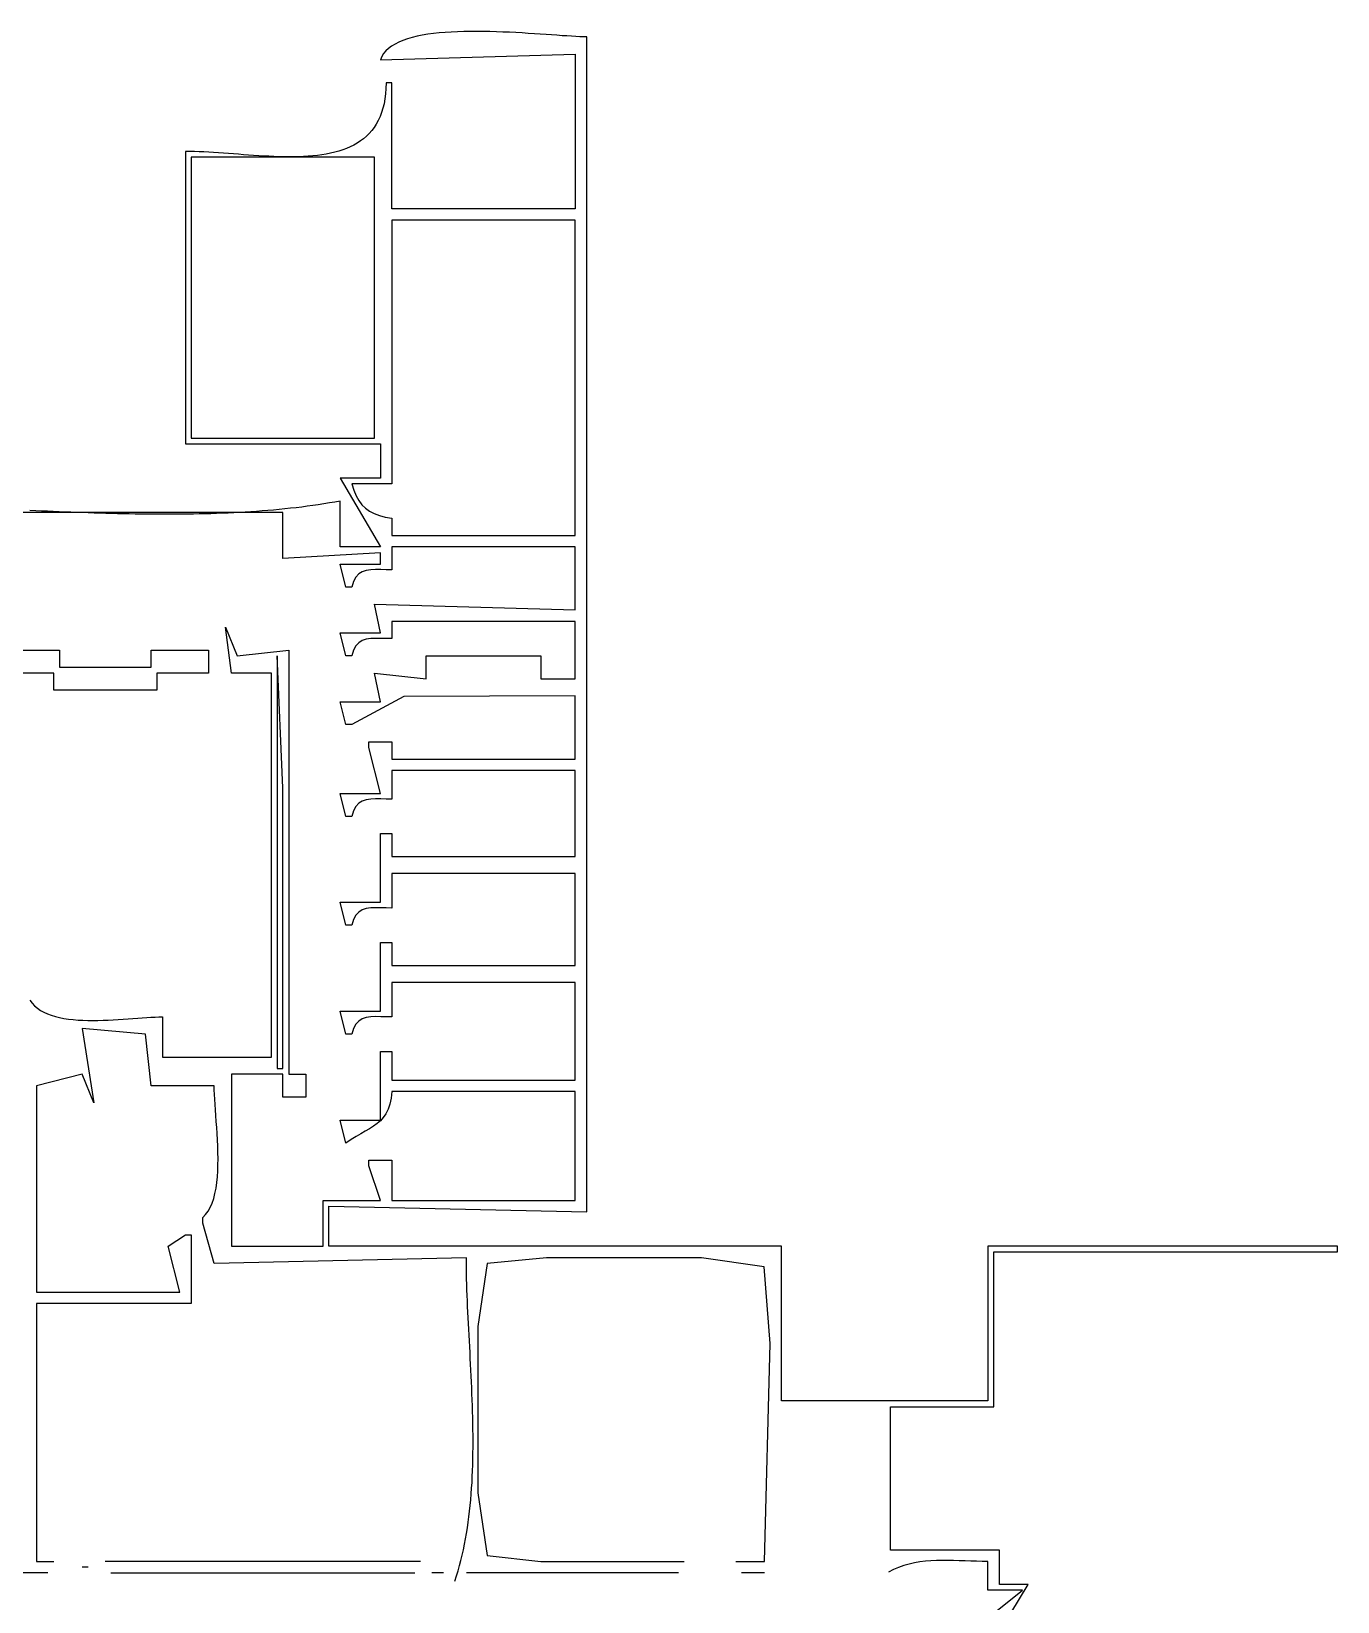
# Model space of a CAD drawing. Header units: metres. Extents: x 249 to 997, y 92 to 756.
# Drawn here: x 769.1 to 997, y 479 to 752.9 of the extents above; entities that cross this region are included whole.
import ezdxf

# ---------------------------------------------------------------- set-up
doc = ezdxf.new("R2010")
doc.units = ezdxf.units.M

msp = doc.modelspace()

# ---------------------------------------------------------------- linework, layer by layer
for p, q in [((832.5642, 750.744), (831.9641, 750.3787)), ((833.225, 751.0757), (832.5642, 750.744)), ((833.9428, 751.375), (833.225, 751.0757)), ((834.7141, 751.6435), (833.9428, 751.375)), ((835.5352, 751.8823), (834.7141, 751.6435)), ((836.4026, 752.0929), (835.5352, 751.8823)), ((837.3125, 752.2766), (836.4026, 752.0929)), ((838.2615, 752.4349), (837.3125, 752.2766)), ((839.2458, 752.5689), (838.2615, 752.4349)), ((840.2619, 752.6801), (839.2458, 752.5689)), ((841.3062, 752.7699), (840.2619, 752.6801)), ((842.375, 752.8395), (841.3062, 752.7699)), ((843.4647, 752.8904), (842.375, 752.8395)), ((844.5718, 752.9239), (843.4647, 752.8904)), ((845.6926, 752.9414), (844.5718, 752.9239)), ((846.8235, 752.9441), (845.6926, 752.9414)), ((847.9608, 752.9335), (846.8235, 752.9441)), ((849.1011, 752.911), (847.9608, 752.9335)), ((850.2406, 752.8778), (849.1011, 752.911)), ((851.3758, 752.8353), (850.2406, 752.8778)), ((852.503, 752.785), (851.3758, 752.8353)), ((853.6186, 752.728), (852.503, 752.785)), ((854.7191, 752.6659), (853.6186, 752.728)), ((855.8008, 752.5999), (854.7191, 752.6659)), ((856.86, 752.5314), (855.8008, 752.5999)), ((857.8933, 752.4617), (856.86, 752.5314)), ((858.8969, 752.3923), (857.8933, 752.4617)), ((859.8672, 752.3244), (858.8969, 752.3923)), ((860.8007, 752.2594), (859.8672, 752.3244)), ((861.6938, 752.1987), (860.8007, 752.2594)), ((862.5427, 752.1436), (861.6938, 752.1987)), ((863.344, 752.0955), (862.5427, 752.1436)), ((864.094, 752.0557), (863.344, 752.0955)), ((864.789, 752.0256), (864.094, 752.0557)), ((865.4256, 752.0066), (864.789, 752.0256)), ((866, 752), (865.4256, 752.0066)), ((866, 547), (866, 752)), ((830, 748), (864, 749)), ((830.2425, 748.5538), (830, 748)), ((830.5639, 749.0673), (830.2425, 748.5538)), ((830.9603, 749.5417), (830.5639, 749.0673)), ((831.4282, 749.9784), (830.9603, 749.5417)), ((831.9641, 750.3787), (831.4282, 749.9784)), ((864, 749), (864, 722)), ((830.9767, 743.0092), (830.909, 742.0684)), ((831, 744), (830.9767, 743.0092)), ((832, 744), (831, 744)), ((832, 722), (832, 744)), ((830.6452, 740.3313), (830.4514, 739.5328)), ((830.7981, 741.1761), (830.6452, 740.3313)), ((830.909, 742.0684), (830.7981, 741.1761)), ((829.6363, 737.4026), (829.2906, 736.7769)), ((829.9457, 738.0696), (829.6363, 737.4026)), ((830.2178, 738.7793), (829.9457, 738.0696)), ((830.4514, 739.5328), (830.2178, 738.7793)), ((827.0601, 734.2281), (826.5218, 733.8258)), ((827.5692, 734.6647), (827.0601, 734.2281)), ((828.048, 735.1366), (827.5692, 734.6647)), ((828.4953, 735.6452), (828.048, 735.1366)), ((828.9099, 736.1915), (828.4953, 735.6452)), ((829.2906, 736.7769), (828.9099, 736.1915)), ((796.7802, 731.9938), (796, 732)), ((796, 732), (796, 681)), ((797.5758, 731.9761), (796.7802, 731.9938)), ((798.3855, 731.9482), (797.5758, 731.9761)), ((799.2081, 731.9111), (798.3855, 731.9482)), ((800.0425, 731.8661), (799.2081, 731.9111)), ((800.8875, 731.8145), (800.0425, 731.8661)), ((801.7419, 731.7573), (800.8875, 731.8145)), ((802.6046, 731.6959), (801.7419, 731.7573)), ((803.4743, 731.6314), (802.6046, 731.6959)), ((804.35, 731.565), (803.4743, 731.6314)), ((805.2305, 731.4979), (804.35, 731.565)), ((806.1145, 731.4313), (805.2305, 731.4979)), ((807.0009, 731.3665), (806.1145, 731.4313)), ((820.5565, 731.5457), (819.7907, 731.4193)), ((821.3048, 731.6943), (820.5565, 731.5457)), ((822.0345, 731.8663), (821.3048, 731.6943)), ((822.7444, 732.0628), (822.0345, 731.8663)), ((823.4333, 732.2852), (822.7444, 732.0628)), ((824.1, 732.5345), (823.4333, 732.2852)), ((824.7433, 732.812), (824.1, 732.5345)), ((825.3622, 733.119), (824.7433, 732.812)), ((825.9554, 733.4565), (825.3622, 733.119)), ((826.5218, 733.8258), (825.9554, 733.4565)), ((797, 731), (797, 682)), ((829, 731), (797, 731)), ((807.8886, 731.3046), (807.0009, 731.3665)), ((808.7763, 731.2468), (807.8886, 731.3046)), ((809.6629, 731.1944), (808.7763, 731.2468)), ((810.5473, 731.1485), (809.6629, 731.1944)), ((811.4282, 731.1104), (810.5473, 731.1485)), ((812.3045, 731.0812), (811.4282, 731.1104)), ((813.175, 731.0621), (812.3045, 731.0812)), ((814.0386, 731.0544), (813.175, 731.0621)), ((814.8941, 731.0592), (814.0386, 731.0544)), ((815.7402, 731.0778), (814.8941, 731.0592)), ((816.5759, 731.1114), (815.7402, 731.0778)), ((817.4, 731.1611), (816.5759, 731.1114)), ((818.2112, 731.2282), (817.4, 731.1611)), ((819.0085, 731.3139), (818.2112, 731.2282)), ((819.7907, 731.4193), (819.0085, 731.3139)), ((829, 682), (829, 731)), ((864, 722), (832, 722)), ((832, 720), (832, 674)), ((864, 720), (832, 720)), ((864, 665), (864, 720)), ((796, 681), (830, 681)), ((797, 682), (829, 682)), ((830, 681), (830, 675)), ((830, 675), (823, 675)), ((823, 675), (830, 663)), ((832, 674), (825, 674)), ((825, 674), (825.3656, 672.8854)), ((825.3656, 672.8854), (825.7795, 671.9139)), ((825.7795, 671.9139), (826.2514, 671.0748)), ((813, 669), (767, 669)), ((769.8751, 669.2957), (768.8598, 669.3369)), ((770.8913, 669.2547), (769.8751, 669.2957)), ((771.9084, 669.2141), (770.8913, 669.2547)), ((772.9263, 669.1739), (771.9084, 669.2141)), ((773.945, 669.1343), (772.9263, 669.1739)), ((774.9642, 669.0955), (773.945, 669.1343)), ((775.984, 669.0576), (774.9642, 669.0955)), ((777.0043, 669.0208), (775.984, 669.0576)), ((778.025, 668.9851), (777.0043, 669.0208)), ((779.0459, 668.9509), (778.025, 668.9851)), ((780.0671, 668.9181), (779.0459, 668.9509)), ((781.0884, 668.8869), (780.0671, 668.9181)), ((782.1098, 668.8576), (781.0884, 668.8869)), ((783.1311, 668.8302), (782.1098, 668.8576)), ((784.1523, 668.8049), (783.1311, 668.8302)), ((785.1733, 668.7818), (784.1523, 668.8049)), ((786.194, 668.7611), (785.1733, 668.7818)), ((787.2144, 668.7429), (786.194, 668.7611)), ((788.2343, 668.7273), (787.2144, 668.7429)), ((789.2536, 668.7146), (788.2343, 668.7273)), ((790.2724, 668.7049), (789.2536, 668.7146)), ((791.2904, 668.6982), (790.2724, 668.7049)), ((792.3077, 668.6948), (791.2904, 668.6982)), ((793.3241, 668.6948), (792.3077, 668.6948)), ((794.3395, 668.6984), (793.3241, 668.6948)), ((795.354, 668.7056), (794.3395, 668.6984)), ((796.3673, 668.7167), (795.354, 668.7056)), ((797.3794, 668.7317), (796.3673, 668.7167)), ((798.3902, 668.7509), (797.3794, 668.7317)), ((799.3996, 668.7744), (798.3902, 668.7509)), ((800.4076, 668.8022), (799.3996, 668.7744)), ((801.4141, 668.8347), (800.4076, 668.8022)), ((802.419, 668.8718), (801.4141, 668.8347)), ((803.4221, 668.9139), (802.419, 668.8718)), ((804.4235, 668.9609), (803.4221, 668.9139)), ((805.423, 669.0131), (804.4235, 668.9609)), ((806.4205, 669.0705), (805.423, 669.0131)), ((807.4161, 669.1335), (806.4205, 669.0705)), ((808.4095, 669.202), (807.4161, 669.1335)), ((809.4007, 669.2762), (808.4095, 669.202)), ((810.3896, 669.3564), (809.4007, 669.2762)), ((811.3762, 669.4425), (810.3896, 669.3564)), ((812.3603, 669.5349), (811.3762, 669.4425)), ((813.3418, 669.6335), (812.3603, 669.5349)), ((813, 661), (813, 669)), ((814.3208, 669.7386), (813.3418, 669.6335)), ((815.2971, 669.8504), (814.3208, 669.7386)), ((816.2705, 669.9689), (815.2971, 669.8504)), ((817.2411, 670.0943), (816.2705, 669.9689)), ((818.2088, 670.2268), (817.2411, 670.0943)), ((819.1734, 670.3664), (818.2088, 670.2268)), ((820.1349, 670.5134), (819.1734, 670.3664)), ((821.0933, 670.6679), (820.1349, 670.5134)), ((822.0483, 670.83), (821.0933, 670.6679)), ((823, 671), (822.0483, 670.83)), ((823, 663), (823, 671)), ((826.2514, 671.0748), (826.791, 670.3571)), ((826.791, 670.3571), (827.4081, 669.7503)), ((827.4081, 669.7503), (828.1127, 669.2434)), ((828.1127, 669.2434), (828.9143, 668.8257)), ((828.9143, 668.8257), (829.8229, 668.4864)), ((829.8229, 668.4864), (830.8482, 668.2147)), ((830.8482, 668.2147), (832, 668)), ((832, 668), (832, 665)), ((830, 663), (823, 663)), ((832, 665), (864, 665)), ((864, 663), (832, 663)), ((832, 663), (832, 659)), ((864, 652), (864, 663)), ((830, 662), (813, 661)), ((830, 660), (830, 662)), ((824, 656), (823, 660)), ((823, 660), (830, 660)), ((825.7109, 657.7389), (825.2986, 656.9869)), ((826.2275, 658.2867), (825.7109, 657.7389)), ((826.8395, 658.6612), (826.2275, 658.2867)), ((827.5375, 658.8934), (826.8395, 658.6612)), ((828.3126, 659.0141), (827.5375, 658.8934)), ((829.1555, 659.0543), (828.3126, 659.0141)), ((830.0571, 659.0447), (829.1555, 659.0543)), ((831.0083, 659.0163), (830.0571, 659.0447)), ((832, 659), (831.0083, 659.0163)), ((825, 656), (824, 656)), ((825.2986, 656.9869), (825, 656)), ((830, 648), (829, 653)), ((829, 653), (864, 652)), ((864, 650), (832, 650)), ((832, 650), (832, 647)), ((864, 640), (864, 650)), ((804, 641), (803, 649)), ((803, 649), (805, 644)), ((824, 644), (823, 648)), ((823, 648), (830, 648)), ((826.8395, 646.6612), (826.2275, 646.2866)), ((827.5375, 646.8934), (826.8395, 646.6612)), ((828.3126, 647.0141), (827.5375, 646.8934)), ((829.1555, 647.0542), (828.3126, 647.0141)), ((830.0571, 647.0447), (829.1555, 647.0542)), ((831.0083, 647.0163), (830.0571, 647.0447)), ((832, 647), (831.0083, 647.0163)), ((750, 645), (774, 645)), ((774, 645), (774, 642)), ((790, 642), (790, 645)), ((790, 645), (800, 645)), ((800, 645), (800, 641)), ((805, 644), (814, 645)), ((812, 644), (812, 572)), ((813, 621), (812, 644)), ((814, 645), (814, 571)), ((825, 644), (824, 644)), ((825.2986, 644.9869), (825, 644)), ((825.7109, 645.7388), (825.2986, 644.9869)), ((826.2275, 646.2866), (825.7109, 645.7388)), ((838, 640), (838, 644)), ((838, 644), (858, 644)), ((858, 644), (858, 640)), ((774, 642), (790, 642)), ((773, 641), (753, 641)), ((773, 638), (773, 641)), ((800, 641), (791, 641)), ((791, 641), (791, 638)), ((811, 641), (804, 641)), ((811, 574), (811, 641)), ((830, 636), (829, 641)), ((829, 641), (838, 640)), ((858, 640), (864, 640)), ((791, 638), (773, 638)), ((824, 632), (823, 636)), ((823, 636), (830, 636)), ((834.0833, 636.8889), (825, 632)), ((864, 637), (834.0833, 636.8889)), ((864, 626), (864, 637)), ((825, 632), (824, 632)), ((828, 628), (828, 629)), ((828, 629), (832, 629)), ((830, 620), (828, 628)), ((832, 629), (832, 626)), ((832, 626), (864, 626)), ((864, 624), (832, 624)), ((832, 624), (832, 619)), ((864, 609), (864, 624)), ((813, 572), (813, 621)), ((824, 616), (823, 620)), ((823, 620), (830, 620)), ((825.2986, 616.9869), (825, 616)), ((825.7109, 617.7388), (825.2986, 616.9869)), ((826.2275, 618.2866), (825.7109, 617.7388)), ((826.8395, 618.6612), (826.2275, 618.2866)), ((827.5375, 618.8934), (826.8395, 618.6612)), ((828.3126, 619.0141), (827.5375, 618.8934)), ((829.1555, 619.0542), (828.3126, 619.0141)), ((830.0571, 619.0447), (829.1555, 619.0542)), ((831.0083, 619.0163), (830.0571, 619.0447)), ((832, 619), (831.0083, 619.0163)), ((825, 616), (824, 616)), ((830, 601), (830, 613)), ((830, 613), (832, 613)), ((832, 613), (832, 609)), ((832, 609), (864, 609)), ((864, 606), (832, 606)), ((832, 606), (832, 600)), ((864, 590), (864, 606)), ((824, 597), (823, 601)), ((823, 601), (830, 601)), ((828.3126, 600.0141), (827.5375, 599.8934)), ((829.1555, 600.0543), (828.3126, 600.0141)), ((830.0571, 600.0447), (829.1555, 600.0543)), ((831.0083, 600.0163), (830.0571, 600.0447)), ((832, 600), (831.0083, 600.0163)), ((825.2986, 597.9869), (825, 597)), ((825.7109, 598.7389), (825.2986, 597.9869)), ((826.2275, 599.2867), (825.7109, 598.7389)), ((826.8395, 599.6612), (826.2275, 599.2867)), ((827.5375, 599.8934), (826.8395, 599.6612)), ((825, 597), (824, 597)), ((830, 582), (830, 594)), ((830, 594), (832, 594)), ((832, 594), (832, 590)), ((832, 590), (864, 590)), ((864, 587), (832, 587)), ((832, 587), (832, 581)), ((864, 570), (864, 587)), ((768.8463, 583.9047), (769.2295, 583.3966)), ((769.2295, 583.3966), (769.6685, 582.937)), ((769.6685, 582.937), (770.16, 582.5238)), ((770.16, 582.5238), (770.7008, 582.1547)), ((770.7008, 582.1547), (771.2876, 581.8276)), ((771.2876, 581.8276), (771.9171, 581.5404)), ((771.9171, 581.5404), (772.586, 581.2909)), ((772.586, 581.2909), (773.2912, 581.0769)), ((773.2912, 581.0769), (774.0294, 580.8962)), ((774.0294, 580.8962), (774.7972, 580.7469)), ((786.8362, 580.7251), (787.6578, 580.7851)), ((787.6578, 580.7851), (788.4568, 580.8417)), ((788.4568, 580.8417), (789.2301, 580.8929)), ((789.2301, 580.8929), (789.9743, 580.9365)), ((789.9743, 580.9365), (790.6861, 580.9703)), ((790.6861, 580.9703), (791.3625, 580.9922)), ((791.3625, 580.9922), (792, 581)), ((792, 581), (792, 574)), ((824, 578), (823, 582)), ((823, 582), (830, 582)), ((827.5375, 580.8933), (826.8395, 580.6611)), ((828.3126, 581.0141), (827.5375, 580.8933)), ((829.1555, 581.0542), (828.3126, 581.0141)), ((830.0571, 581.0447), (829.1555, 581.0542)), ((831.0083, 581.0163), (830.0571, 581.0447)), ((832, 581), (831.0083, 581.0163)), ((774.7972, 580.7469), (775.5914, 580.6265)), ((775.5914, 580.6265), (776.4088, 580.5331)), ((776.4088, 580.5331), (777.2461, 580.4644)), ((777.2461, 580.4644), (778.1, 580.4183)), ((789, 578), (778, 579)), ((778, 579), (780, 566)), ((778.1, 580.4183), (778.9673, 580.3927)), ((778.9673, 580.3927), (779.8447, 580.3853)), ((779.8447, 580.3853), (780.7289, 580.394)), ((780.7289, 580.394), (781.6168, 580.4167)), ((781.6168, 580.4167), (782.5049, 580.4512)), ((782.5049, 580.4512), (783.3901, 580.4953)), ((783.3901, 580.4953), (784.2691, 580.5469)), ((784.2691, 580.5469), (785.1386, 580.6039)), ((785.1386, 580.6039), (785.9954, 580.664)), ((785.9954, 580.664), (786.8362, 580.7251)), ((825.2986, 578.9869), (825, 578)), ((825.7109, 579.7388), (825.2986, 578.9869)), ((826.2275, 580.2866), (825.7109, 579.7388)), ((826.8395, 580.6611), (826.2275, 580.2866)), ((790, 569), (789, 578)), ((825, 578), (824, 578)), ((792, 574), (811, 574)), ((830, 563), (830, 575)), ((830, 575), (832, 575)), ((832, 575), (832, 570)), ((778, 571), (770, 569)), ((780, 566), (778, 571)), ((813, 571), (804, 571)), ((804, 571), (804, 541)), ((812, 572), (813, 572)), ((813, 567), (813, 571)), ((814, 571), (817, 571)), ((817, 571), (817, 567)), ((832, 570), (864, 570)), ((770, 569), (770, 533)), ((801, 569), (790, 569)), ((801.0112, 568.2784), (801, 569)), ((801.0424, 567.4898), (801.0112, 568.2784)), ((801.09, 566.6407), (801.0424, 567.4898)), ((832, 568), (831.8592, 566.8041)), ((864, 568), (832, 568)), ((864, 549), (864, 568)), ((801.1505, 565.7378), (801.09, 566.6407)), ((801.2201, 564.7875), (801.1505, 565.7378)), ((801.2954, 563.7966), (801.2201, 564.7875)), ((817, 567), (813, 567)), ((831.3338, 564.8872), (830.9574, 564.1262)), ((831.6358, 565.7732), (831.3338, 564.8872)), ((831.8592, 566.8041), (831.6358, 565.7732)), ((801.3727, 562.7715), (801.2954, 563.7966)), ((801.4483, 561.7189), (801.3727, 562.7715)), ((801.5188, 560.6454), (801.4483, 561.7189)), ((824, 559), (823, 563)), ((823, 563), (830, 563)), ((828.7889, 561.9329), (828.1017, 561.4975)), ((829.4222, 562.3935), (828.7889, 561.9329)), ((829.9975, 562.8993), (829.4222, 562.3935)), ((830.5105, 563.4702), (829.9975, 562.8993)), ((830.9574, 564.1262), (830.5105, 563.4702)), ((801.5805, 559.5575), (801.5188, 560.6454)), ((801.6298, 558.4619), (801.5805, 559.5575)), ((824.8953, 559.6087), (824, 559)), ((825.7573, 560.1429), (824.8953, 559.6087)), ((826.5818, 560.6224), (825.7573, 560.1429)), ((827.3646, 561.0673), (826.5818, 560.6224)), ((828.1017, 561.4975), (827.3646, 561.0673)), ((801.663, 557.3652), (801.6298, 558.4619)), ((801.6767, 556.2738), (801.663, 557.3652)), ((801.6671, 555.1945), (801.6767, 556.2738)), ((801.564, 553.0982), (801.6308, 554.1338)), ((801.6308, 554.1338), (801.6671, 555.1945)), ((828, 555), (828, 556)), ((828, 556), (832, 556)), ((830, 549), (828, 555)), ((832, 556), (832, 549)), ((801.1451, 550.2088), (801.3248, 551.1292)), ((801.3248, 551.1292), (801.4632, 552.0945)), ((801.4632, 552.0945), (801.564, 553.0982)), ((800.3229, 547.7834), (800.6478, 548.5293)), ((800.6478, 548.5293), (800.9207, 549.34)), ((800.9207, 549.34), (801.1451, 550.2088)), ((820, 541), (820, 549)), ((820, 549), (830, 549)), ((821, 541), (821, 548)), ((821, 548), (866, 547)), ((832, 549), (864, 549)), ((799, 546), (799.5026, 546.5121)), ((799, 545), (799, 546)), ((799.5026, 546.5121), (799.9423, 547.1088)), ((799.9423, 547.1088), (800.3229, 547.7834)), ((793, 541), (796, 543)), ((796, 543), (797, 543)), ((797, 543), (797, 531)), ((801, 538), (799, 545)), ((795, 533), (793, 541)), ((804, 541), (820, 541)), ((900, 541), (821, 541)), ((900, 514), (900, 541)), ((997, 541), (936, 541)), ((936, 541), (936, 514)), ((937, 513), (937, 540)), ((937, 540), (997, 540)), ((997, 540), (997, 541)), ((845, 539), (801, 538)), ((845.0033, 538.0853), (845, 539)), ((845.013, 537.1616), (845.0033, 538.0853)), ((845.0286, 536.2291), (845.013, 537.1616)), ((848.6034, 537.9722), (847, 527)), ((859, 539), (848.6034, 537.9722)), ((886, 539), (859, 539)), ((896.9722, 537.3966), (886, 539)), ((898, 524), (896.9722, 537.3966)), ((845.0498, 535.2883), (845.0286, 536.2291)), ((845.0761, 534.3395), (845.0498, 535.2883)), ((845.107, 533.383), (845.0761, 534.3395)), ((770, 533), (795, 533)), ((845.1422, 532.4192), (845.107, 533.383)), ((845.1813, 531.4484), (845.1422, 532.4192)), ((797, 531), (770, 531)), ((770, 531), (770, 486)), ((845.2237, 530.471), (845.1813, 531.4484)), ((845.2692, 529.4873), (845.2237, 530.471)), ((845.3172, 528.4977), (845.2692, 529.4873)), ((845.3674, 527.5025), (845.3172, 528.4977)), ((845.4192, 526.5021), (845.3674, 527.5025)), ((845.4724, 525.4968), (845.4192, 526.5021)), ((847, 527), (847, 498)), ((845.5264, 524.487), (845.4724, 525.4968)), ((845.5809, 523.473), (845.5264, 524.487)), ((845.6354, 522.4551), (845.5809, 523.473)), ((897, 486), (898, 524)), ((845.6895, 521.4338), (845.6354, 522.4551)), ((845.7428, 520.4093), (845.6895, 521.4338)), ((845.7949, 519.3821), (845.7428, 520.4093)), ((845.8452, 518.3523), (845.7949, 519.3821)), ((845.8935, 517.3205), (845.8452, 518.3523)), ((845.9393, 516.287), (845.8935, 517.3205)), ((845.9822, 515.252), (845.9393, 516.287)), ((846.0216, 514.216), (845.9822, 515.252)), ((846.0573, 513.1793), (846.0216, 514.216)), ((846.0888, 512.1422), (846.0573, 513.1793)), ((936, 514), (900, 514)), ((919, 488), (919, 513)), ((919, 513), (937, 513)), ((846.1157, 511.1052), (846.0888, 512.1422)), ((846.1375, 510.0684), (846.1157, 511.1052)), ((846.1539, 509.0324), (846.1375, 510.0684)), ((846.1643, 507.9974), (846.1539, 509.0324)), ((846.1684, 506.9638), (846.1643, 507.9974)), ((846.1658, 505.9319), (846.1684, 506.9638)), ((846.1386, 503.8748), (846.156, 504.9021)), ((846.156, 504.9021), (846.1658, 505.9319)), ((846.0367, 500.8108), (846.0794, 501.8287)), ((846.0794, 501.8287), (846.1133, 502.8502)), ((846.1133, 502.8502), (846.1386, 503.8748)), ((845.8513, 497.7812), (845.9231, 498.7866)), ((845.9231, 498.7866), (845.9848, 499.7966)), ((845.9848, 499.7966), (846.0367, 500.8108)), ((845.6756, 495.7852), (845.769, 496.7806)), ((845.769, 496.7806), (845.8513, 497.7812)), ((847, 498), (848.6034, 487.0278)), ((845.3256, 492.8339), (845.4544, 493.8116)), ((845.4544, 493.8116), (845.5709, 494.7955)), ((845.5709, 494.7955), (845.6756, 495.7852)), ((844.8615, 489.9422), (845.0296, 490.8989)), ((845.0296, 490.8989), (845.1841, 491.8629)), ((845.1841, 491.8629), (845.3256, 492.8339)), ((844.272, 487.1193), (844.4831, 488.052)), ((844.4831, 488.052), (844.6795, 488.9931)), ((844.6795, 488.9931), (844.8615, 489.9422)), ((938, 488), (919, 488)), ((938, 482), (938, 488)), ((770, 486), (773, 486)), ((779, 485), (778, 485)), ((837, 486), (782, 486)), ((843.5457, 484.3747), (843.8037, 485.2803)), ((843.8037, 485.2803), (844.0457, 486.1952)), ((844.0457, 486.1952), (844.272, 487.1193)), ((848.6034, 487.0278), (858, 486)), ((858, 486), (883, 486)), ((892, 486), (897, 486)), ((920.4188, 484.9743), (919.5342, 484.5897)), ((921.3209, 485.295), (920.4188, 484.9743)), ((922.2392, 485.557), (921.3209, 485.295)), ((923.1722, 485.7657), (922.2392, 485.557)), ((924.1186, 485.9261), (923.1722, 485.7657)), ((925.0768, 486.0436), (924.1186, 485.9261)), ((926.0456, 486.1233), (925.0768, 486.0436)), ((927.0234, 486.1706), (926.0456, 486.1233)), ((928.0089, 486.1907), (927.0234, 486.1706)), ((929.0007, 486.1888), (928.0089, 486.1907)), ((929.9973, 486.1701), (929.0007, 486.1888)), ((930.9974, 486.14), (929.9973, 486.1701)), ((931.9995, 486.1035), (930.9974, 486.14)), ((933.0022, 486.0661), (931.9995, 486.1035)), ((934.0041, 486.0328), (933.0022, 486.0661)), ((935.0038, 486.009), (934.0041, 486.0328)), ((936, 486), (935.0038, 486.009)), ((936, 481), (936, 486)), ((772, 484), (704, 484)), ((783, 484), (836, 484)), ((841, 484), (839, 484)), ((842.9798, 482.5931), (843.2712, 483.4789)), ((843.2712, 483.4789), (843.5457, 484.3747)), ((882, 484), (845, 484)), ((897, 484), (893, 484)), ((919.5342, 484.5897), (918.6686, 484.1359)), ((942, 481), (936, 481)), ((937, 477), (942, 481)), ((943, 482), (938, 482)), ((940, 477), (943, 482))]:
    msp.add_line(p, q)

doc.saveas('drawing.dxf')
